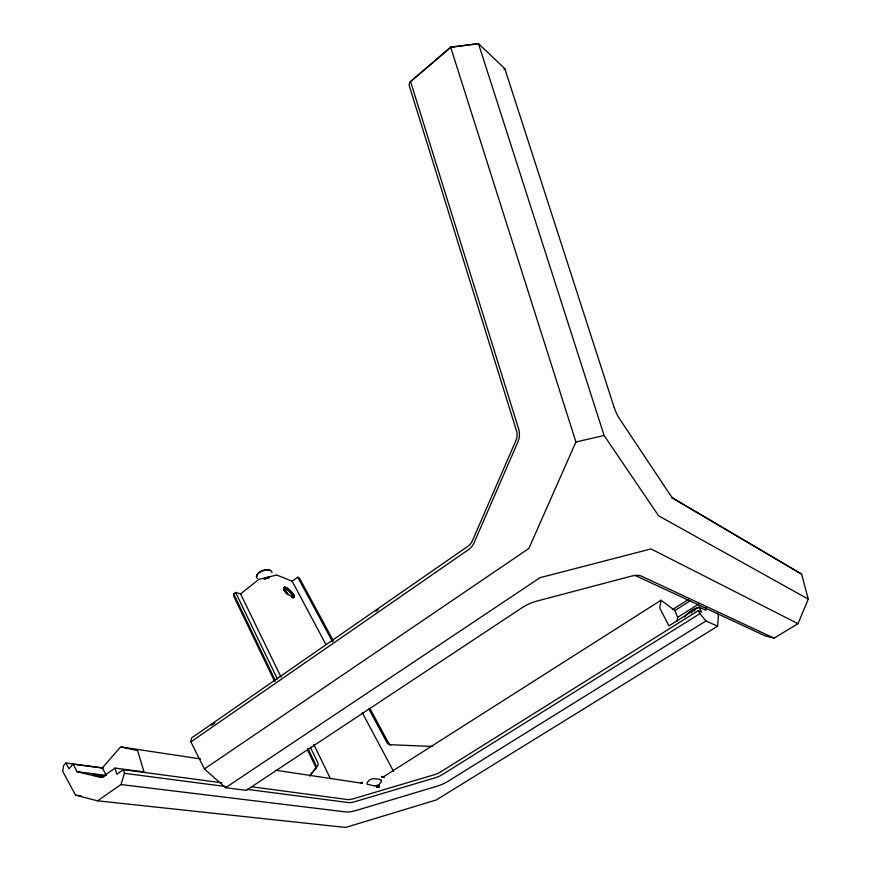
<?xml version="1.0" encoding="UTF-8"?>
<svg xmlns="http://www.w3.org/2000/svg" width="871" height="871" viewBox="0 0 871 871"><rect width="100%" height="100%" fill="white"/><g stroke="black" fill="none" stroke-linecap="round" stroke-linejoin="round"><path stroke-width="1.31" d="M379.288 785.457C378.776 788.386 375.368 785.348 377.535 787.253C379.604 783.399 377.644 789.616 378.645 786.165C380.823 785.544 376.228 788.625 376.838 786.469C378.765 789.072 379.244 784.27 378.754 787.21M292.83 597.669C296.935 596.907 291.262 591.616 289.738 590.157M294.452 596.907L293.375 597.277L294.452 596.777M281.05 677.105L240.581 593.891L235.595 592.422L233.689 593.924L233.951 596.657L274.539 681.253M379.299 786.306C376.359 788.397 378.874 786.219 378.602 786.284C377.23 787.014 380.921 785.631 378.058 786.633C379.854 784.815 377.96 787.09 378.711 786.295C376.871 788.516 378.602 784.619 378.341 786.785M361.247 783.432C363.229 782.245 361.356 783.203 362.053 783.247L275.9 770.28M103.486 767.993L65.848 763.007L63.507 765.729L62.756 771.401L75.592 795.179L97.563 800.819L345.569 827.45L436.251 799.992L717.606 626.195L718.412 615.71L717.312 613.228M362.064 782.289C359.93 784.945 364.514 782.136 361.4 782.735M361.53 782.844C361.879 783.073 362.717 783.573 361.334 782.898M378.482 787.188L376.686 786.415L378.036 786.535M706.065 607.697L705.815 610.201L698.956 607.033L668.895 625.879L659.772 608.056L661.045 600.228L674.818 610.538L677.638 617.299L677.083 621.154M377.426 787.112L376.533 786.371L378.504 786.763M378.46 787.025C376.958 787.057 375.902 786.012 378.003 786.774M283.957 589.896L284.479 587.272M378.58 787.025L379.244 785.588L378.787 786.959M614.295 407.661A16.625 5.433 68.2 0 0 619.488 418.701L669.777 494.271A16.059 5.117 69.3 0 0 673.849 498.637L801.614 574.12L808.244 599.106L798.01 623.68L774.047 638.149L641.372 576.09A20.142 7.654 -26 0 0 630.452 576.373L536.58 601.175A20.479 8.035 -24.6 0 0 522.121 607.675L246.21 790.367L225.6 787.689L204.424 768.93L190.891 741.874L191.424 738.075L468.097 546.139A12.608 11.475 -88.5 0 0 472.365 540.869L515.98 440.378A12.804 11.726 -78.4 0 0 516.514 430.851L409.12 85.271L409.773 82.266L450.634 47.099L478.473 43.648L504.788 68.613L614.229 407.65M283.946 589.852L284.088 588.938L285.122 591.812M284.011 590.026L284.088 588.491M362.51 783.138C361.149 783.247 362.38 783.573 361.77 782.506M284.229 589.351L284.098 590.2L284.262 589.406M284.523 587.272C283.968 590.168 284.425 585.987 286.124 587.642M284.741 591.278L284.686 590.2L284.403 590.767M378.645 786.361L379.179 786.056L378.972 786.742M379.103 786.459L379.212 785.511L378.635 786.774M284.436 588.437L284.686 587.25L284.371 588.448L289.02 591.115M361.356 783.465L361.933 783.007M284.806 588.491L285.089 587.294L284.621 588.458M284.708 591.235L284.882 590.505L288.998 595.024L293.745 597.604L292.308 597.615L293.146 597.55M285.644 591.507L285.59 592.4M361.901 783.247L361.411 783.214M268.976 577.669L266.014 577.974L268.736 577.31M361.803 783.105L362.543 782.691L361.857 782.398M285.438 587.37L285.078 588.567L285.47 587.381M97.563 800.819L120.982 784.553L124.477 773.306L123.41 769.659L116.834 774.254L115.037 768.08L101.45 777.629L77.149 771.717L73.012 764.15L69.005 768.799L65.848 763.007M361.552 783.443L361.988 783.236M378.232 787.515L377.862 786.97M377.579 786.535L377.295 787.177M285.688 591.572L285.263 592.008M377.807 786.807L377.546 786.894M383.893 776.965L381.748 776.899L382.521 777.378L383.861 776.812L381.498 776.551L383.621 777.15L382.489 777.433L661.045 600.228M285.84 592.705L286.102 592.073L285.644 592.476M378.569 786.219L379.19 785.566M383.458 777.161L381.944 777.084L382.532 776.682L383.839 776.997L382.271 777.324M450.634 47.099L575.927 441.978L528.871 548.447L204.424 768.93M379.244 786.078L378.939 786.23M383.675 777.106C379.473 776.115 383.425 777.825 383.414 776.888M286.472 587.816L288.04 588.796L287.474 589.885L288.105 588.84M378.493 787.493L378.362 787.166M286.918 593.02L286.635 593.576L286.995 593.097M287.256 589.732L287.855 588.665L287.201 589.7M378.308 787.09L377.927 786.905M288.247 590.462L288.878 589.438L288.04 588.796M383.066 777.008L381.868 777.03L383.73 777.074M288.181 590.418L288.878 589.438L289.64 590.081M382.63 777.346L383.469 776.878M310.152 775.136L315.825 767.874A9.374 3.691 43.4 0 0 315.433 764.074L307.844 748.178M309.728 776.061L317.784 765.729A9.385 3.713 43.1 0 0 317.469 761.973L310.381 747.329M382.848 777.193C382.369 777.019 383.871 777.106 382.794 777.15M290.587 590.952L289.814 591.845L293.396 597.071M73.012 764.15L102.255 768.026L120.067 747.525A1.992 1.404 -78.2 0 1 121.309 747.002L200.559 758.935M294.311 597.332L293.298 597.441M381.498 776.551L382.935 776.976M382.031 776.464L382.696 776.834M290.653 591.017L289.814 591.845L289.27 591.344M290.533 592.552L291.404 591.79L290.479 592.498M409.773 82.266L450.819 47.328L478.473 43.648L604.115 435.5L658.596 515.795L808.244 599.106M290.914 592.955L291.796 592.226L290.86 592.901M379.201 786.665L379.157 785.707M240.581 593.891L258.447 579.716A1.415 0.664 -20.1 0 1 258.709 579.531L258.807 579.487A1.306 0.61 -20.1 0 1 259.438 579.248L276.27 575.143M276.477 575.11A1.339 0.631 -20.5 0 1 277.022 575.121L292.166 581.207L297.73 577.179L299.308 577.821L333.375 640.838M211.522 725.249L214.876 722.919M375.902 611.279L378.134 609.733M190.891 741.874L468.424 549.688A16.854 15.33 -88.4 0 0 474.129 542.644L517.94 441.793A17.115 15.678 -78.4 0 0 518.648 429.044M225.6 787.689L540.074 577.658L651.018 548.926L798.01 623.68M672.401 609.613L688.493 599.455M674.818 610.538L690.518 600.642M677.638 617.299L699.043 603.853M698.956 607.033L701.656 612.139L698.324 610.625L441.053 771.673A10.049 3.299 -22.4 0 1 434.096 774.787L353.659 798.674A10.267 3.408 -21.4 0 1 347.235 799.524L251.501 786.753M717.606 626.195L705.967 620.99L699.925 613.652L442.261 774.635A10.06 3.288 -22.4 0 1 435.282 777.749L354.78 801.723A10.278 3.397 -21.4 0 1 348.367 802.572L247.212 789.355M382.184 777.139L382.445 777.27M705.967 620.99L448.206 781.167A16.81 5.422 -22.5 0 1 436.611 786.339L356.261 810.433A17.17 5.596 -21.4 0 1 345.569 811.903L120.982 784.553M293.168 593.957L292.166 594.468L293.2 594.011M264.73 578.932L265.437 578.562L264.065 578.921M264.73 578.692L265.361 578.29L263.989 578.703L265.307 578.137M503.906 68.983L504.788 68.613M382.391 776.867C381.509 776.584 382.75 777.019 382.227 776.475M264.762 578.801L265.459 578.573M265.481 578.638L264.784 578.888M361.901 782.506L362.554 782.866L361.835 782.844M294.093 595.524L293.026 595.84M263.989 578.703L265.383 578.355M266.776 577.963L268.834 577.506L265.982 577.898L269.008 577.691M266.668 577.68L268.704 577.233M267.724 577.952L268.497 577.756M575.927 441.978L604.115 435.5M267.582 577.952L268.344 577.832M268.028 577.353L268.769 577.375L266.755 577.898M268.943 577.636L267.495 577.832L268.867 577.56L268.094 577.495M432.103 746.436L390.796 744.738A9.276 6.511 -63.2 0 1 386.702 742.114L368.651 708.646M75.592 795.179L80.992 795.767M77.149 771.717L106.414 775.44M124.477 773.306L225.633 786.535M115.037 768.08L144.02 771.956L137.89 751.51A2.014 1.437 -78.4 0 0 136.943 750.497L121.309 747.002M123.41 769.659L221.844 782.789M99.632 776.932L101.918 777.313M377.187 786.731L377.753 787.123M374.563 785.882L367.344 784.336A7.425 3.375 -9.2 0 1 368.161 781.472A6.87 5.161 -0.4 0 1 376.686 778.935A7.425 3.375 -9.2 0 1 381.139 780.264M774.047 638.149L765.282 635.928L635.133 575.415M801.614 574.12L671.672 497.668M102.255 768.026L105.816 774.384M370.001 708.624L388.64 743.105A9.265 6.5 -63.8 0 0 390.589 745.141M297.73 577.179L332.548 641.709M292.166 581.207L325.95 644.573M362.292 712.728L393.529 771.314M698.324 610.625L699.925 613.652M313.778 744.411L330.436 778.674M235.595 592.422L277.403 679.021M233.689 593.924L275.476 680.85M307.485 749.909L315.716 767.068A12.499 4.954 43.3 0 1 316.249 768.462M410.666 81.885L518.67 429.033M257.195 576.123A7.099 3.353 -20.2 0 1 261.104 571.115A7.099 3.353 -20.2 0 1 269.291 570.004M269.618 570.167A7.099 3.353 -20.2 0 1 270.326 570.821M257.5 578.442A8.187 3.865 -20.2 0 1 262.302 571.049A8.187 3.865 -20.2 0 1 271.926 572.606M381.313 780.253A6.914 1.666 -40 0 1 378.885 784.608A7.349 3.321 -9.2 0 1 374.563 785.86M684.617 617.016A9.548 2.678 -36.3 0 1 684.922 616.57M685.27 616.102A9.548 2.678 -36.3 0 1 692.597 609.896A9.548 2.678 -36.3 0 1 699.108 607.675M103.507 777.074A10.964 0.621 10.4 0 1 92.914 774.482A10.964 0.621 10.4 0 1 104.814 776.061M691.302 612.923A8.111 2.275 -36.3 0 1 691.868 612.509M694.165 611.072A8.111 2.275 -36.3 0 1 694.72 610.767M283.946 588.361L283.794 589.395L283.946 588.361M283.924 587.903L283.761 589.025L283.924 587.903M284.142 587.446L283.892 588.644L284.153 587.424M284.327 589.558L284.186 590.375L284.349 589.623M287.223 588.252L286.809 589.427L287.223 588.252M286.526 592.585L286.287 593.205L286.526 592.585M287.332 593.456L287.071 594.011L287.332 593.456M288.617 589.232L288.018 590.288L288.617 589.232M293.658 594.719L292.656 595.187L293.658 594.719M294.202 595.775L293.157 596.112L294.235 595.862M294.267 595.96L293.2 596.243L294.267 595.96M292.591 597.364L291.796 597.452L292.591 597.364"/></g></svg>
